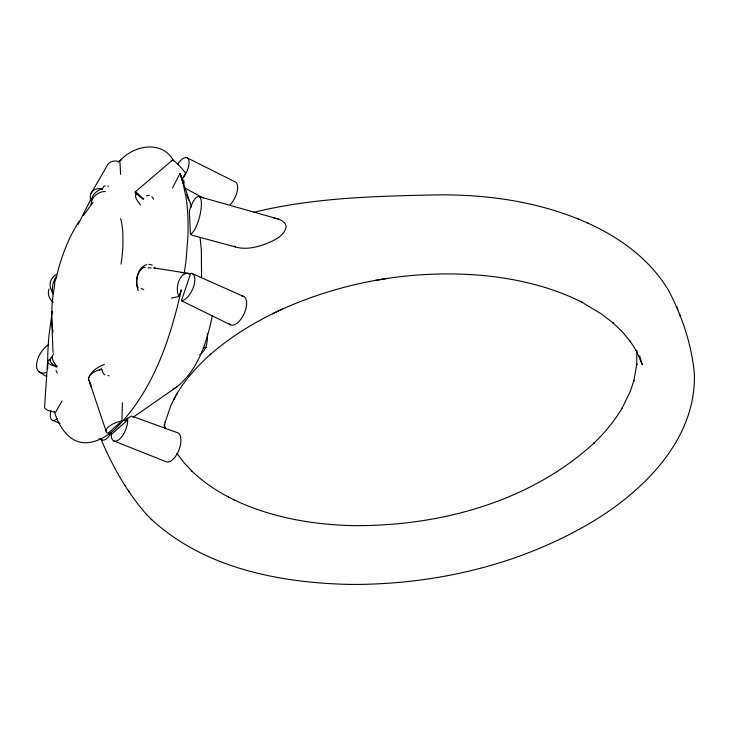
<?xml version="1.0" encoding="UTF-8"?>
<svg xmlns="http://www.w3.org/2000/svg" width="731" height="731" viewBox="0 0 731 731"><rect width="100%" height="100%" fill="white"/><g stroke="black" fill="none" stroke-linecap="round" stroke-linejoin="round"><path stroke-width="1.1" d="M190.462 234.212L189.347 210.985L190.106 208.591A19.609 5.729 -75.5 0 1 201.363 202.642A19.609 5.729 -75.5 0 1 191.339 233.783L190.462 234.212L192.134 235.245L235.702 246.996C245.342 249.828 255.713 247.517 264.933 244.218C273.193 240.81 284.788 236.433 286.15 226.318L285.044 223.403L282.404 220.936L278.347 219.026L199.243 196.657M89.611 381.399L89.228 380.467A13.734 5.93 -17.8 0 1 101.371 369.082C102.642 369.767 102.349 374.254 105.072 374.829M91.092 204.561C91.147 197.288 98.21 191.339 105.31 191.504M120.606 174.325L119.966 161.916L117.636 161.195A12.235 9.677 31.3 0 0 106.708 166.421L90.763 193.989M89.438 377.498L89.465 376.894M138.378 287.795L137.583 287.895L137.684 285.711M47.606 361.635L44.582 406.92A12.93 4.56 3.8 0 0 53.18 411.873L55.611 412.174L62.016 401.072M121.949 420.955L119.263 421.513A13.944 5.528 -18.3 0 0 106.781 432.624L108.051 433.3L121.949 420.955L122.415 402.799M52.267 311.214L49.151 334.094A258.043 114.529 -64.3 0 0 47.762 368.799M102.395 188.863L101.947 188.726A12.591 9.795 30.5 0 0 90.964 200.413L91.32 200.047M212.282 315.984C207.001 341.916 198.174 369.932 176.674 386.991L133.115 417.264M164.228 426.913L165.407 421.175M91.183 200.787C91.905 194.967 96.794 190.206 102.386 188.872M230.292 324.728L181.462 300.733L190.38 274.226A13.825 8.553 -81.4 0 0 180.155 278.328A13.825 8.553 -81.4 0 0 178.136 294.529L179.068 296.466L171.483 298.074M56.241 367.401L56.643 366.386C53.619 365.537 49.178 362.274 50.338 359.341A13.076 4.24 4.2 0 0 56.314 366.35L56.643 366.386M57.146 273.887C61.87 255.366 68.741 237.191 79.259 221.146M165.051 422.5L171.017 405.093L177.085 393.397L176.509 394.393C185.573 379.097 197.617 365.765 210.903 354.014L210.19 354.626C231.681 335.831 256.398 321.01 282.294 309.122L272.489 313.745M179.068 296.466L181.279 289.851C170.159 340.153 152.413 392.236 114.977 429.216C104.25 438.856 88.149 447.39 73.986 439.888C63.716 433.931 57.913 422.801 54.359 411.864M50.375 359.816L50.576 359.286M89.712 376.008C92.362 370.306 98.539 366.578 104.35 364.413M50.092 360.31L51.481 356.746M78.153 224.335L90.973 198.978M136.204 193.651L143.194 199.134L143.833 198.147M191.586 207.01L180.018 173.466L172.498 187.986M56.616 277.131L54.816 281.718L54.423 286.707M177.085 393.397L173.274 400.259L173.841 399.245M53.555 353.713C50.247 357.971 54.048 363.49 57.338 366.496M143.194 199.134L142.965 198.878A13.24 1.352 49.1 0 0 135.865 193.761L136.304 193.477M83.197 215.709L93.093 202.359M127.112 418.507L127.185 420.435L124.179 420.599L131.489 416.04L177.925 432.889A15.616 7.566 -68.5 0 1 178.583 450.835A15.616 7.566 -68.5 0 1 165.699 461.581L113.643 440.848M57.109 275.541C53.336 280.028 51.91 286.917 52.367 292.071M201.317 353.502C207.047 348.614 207.677 340.509 207.348 333.5M119.272 161.615C132.795 145.295 162.154 139.402 173.713 161.003M127.185 420.435L111.752 434.095L109.348 433.757L111.103 432.569M135.29 191.851L172.516 160.08M199.609 354.855L200.422 354.215M143.788 265.938C136.076 271 135.546 282.513 138.159 290.572M135.911 194.208C134.093 198.01 138.698 202.03 140.608 205.119M172.863 389.175L176.674 386.991M99.206 370.425L101.865 368.991M146.465 195.89L149.298 195.36M281.846 309.341C344.804 281.06 415.117 269.273 483.858 275.578L483.493 275.541C517.539 278.895 551.539 286.79 582.178 302.36L581.556 302.04L601.64 314.074L613.126 322.965L612.477 322.389L622.364 331.856L630.643 341.825L630.012 340.993L636.664 351.364L636.043 350.231L642.339 364.796L639.607 355.833M144.4 265.454L146.712 264.649M206.562 347.371L203.255 347.737M105.291 185.875L103.683 186.432L102.395 188.854M253.73 212.346C314.44 197.352 377.324 196.127 439.505 194.839C486.928 194.601 534.928 201.363 579.043 219.309M375.14 280.448L386.114 278.612M109.029 375.835L107.905 375.341M151.107 267.994L148.137 267.802M181.114 272.636L184.358 272.818L186.122 259.797L187.885 236.963A234.715 94.856 -67.2 0 0 186.039 197.388L182.576 181.114L180.228 173.96M187.84 273.293L153.748 267.866L155.612 268.551M107.841 186.03L108.672 186.177M145.332 267.354L144.409 267.208A13.578 8.745 -81.6 0 0 137.455 287.639L137.583 287.895M152.276 265.051L148.841 264.32M151.865 196.758L153.711 199.197M181.462 300.733L181.516 300.743A14.766 6.753 -65.3 0 0 194.081 284.907A14.766 6.753 -65.3 0 0 188.607 273.924M273.339 217.856L278.347 219.026M141.174 288.27L143.742 289.704M52.623 420.416L59.988 423.34M98.895 438.774L102.057 440.025M587.87 223.119C620.308 237.776 650.764 259.971 668.956 291.166C682.169 316.541 691.599 344.639 694.322 373.221C696.698 437.732 645.637 489.158 594.367 520.545C521.313 564.752 435.064 584.882 350.085 584.425C279.891 582.936 204.287 568.316 151.162 519.147M578.385 219.035L588.546 223.412M192.445 273.677L243.761 296.512M187.31 157.914L235.528 182.083A14.684 6.68 -63.4 0 1 237.1 191.668A14.684 6.68 -63.4 0 1 230.228 204.726M184.459 187.812L203.172 197.937M234.13 246.128L235.702 246.996M39.017 371.814L46.738 376.693M101.189 439.596C112.592 466.533 127.313 492.621 146.684 514.633M52.632 292.108L52.413 291.888A12.564 12.025 18.7 0 1 57.045 274.162M146.118 514.057L151.719 519.704M177.012 453.448L184.175 462.851L192.472 471.678L191.988 471.221C202.916 481.72 215.581 490.3 228.986 497.318L228.511 497.08L235.144 500.388L234.678 500.159C271.302 517.557 313.014 524.703 352.607 525.635C438.49 526.439 529.226 502.508 594.102 442.986L593.718 443.361C604.802 432.688 614.744 420.736 622.52 407.423L622.191 408.008L630.232 391.514L633.996 380.284L633.768 381.061L636.856 364.029L636.765 364.997L636.783 350.304M53.089 293.981L52.239 292.628M125.156 485.357L125.668 486.17M128.811 491.205L129.314 492.009M57.265 373.102L56.022 370.626M89.849 383.793L91.768 387.256M676.915 307.139L677.865 309.67M679.428 313.827L680.369 316.359M89.758 381.893L90.9 384.963M180.018 173.466L183.6 184.276L184.102 182.494L183.664 179.972M88.451 378.768L106.041 431.043M186.834 194.72L188.589 200.075M200.038 237.337L201.363 250.121L201.546 277.323M127.514 418.022L127.733 419.95A14.739 6.67 -68.3 0 1 119.546 439.167A14.739 6.67 -68.3 0 1 111.213 434.57M53.007 352.424L51.682 316.706L52.029 305.348A125.96 51.983 -65.2 0 1 54.368 286.917M121.044 264.092A120.396 47.497 -66.6 0 0 122.945 244.766L122.845 233.299A120.35 47.46 -66.6 0 0 120.688 218.651M53.025 331.929A126.006 52.02 -65.2 0 1 51.682 316.706M118.367 162.017A12.765 5.016 -64.3 0 1 121.328 160.016M53.281 302.296A12.18 11.669 17.9 0 1 48.995 289.037M177.788 164.018A13.843 5.875 -63.6 0 1 188.424 159.166A13.843 5.875 -63.6 0 1 184.121 176.463L182.96 177.962L185.619 173.165A13.185 1.782 49.5 0 0 176.509 162.894A13.185 1.782 49.5 0 0 172.278 160.656M241.769 296.092A15.634 7.657 -65.3 0 1 243.852 314.257A15.634 7.657 -65.3 0 1 228.794 323.285M110.911 433.584A14.382 6.405 -68.3 0 1 100.659 439.029M57.228 418.607A13.551 5.629 -68.1 0 1 50.832 410.484M46.053 372.518A17.745 9.768 -55.5 0 1 36.596 364.157A17.745 9.768 -55.5 0 1 48.356 344.703M165.233 428.503L164.201 424.665L165.252 428.576"/></g></svg>
